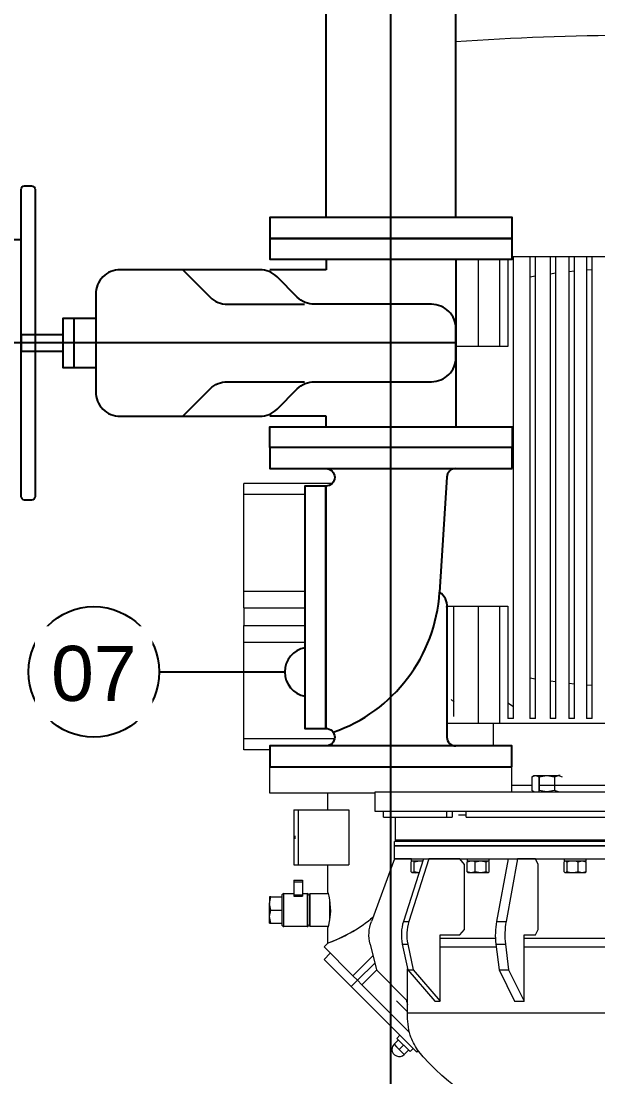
# Model space of a CAD drawing. Extents: x -160 to 364724, y -100 to 7353297.
# Drawn here: x 361695.138 to 361695.662, y 7348044.693 to 7348045.652 of the extents above; entities that cross this region are included whole.
import ezdxf
from ezdxf.enums import TextEntityAlignment as Align

# ---------------------------------------------------------------- set-up
doc = ezdxf.new("R2010")
doc.units = 0
doc.header["$LTSCALE"] = 5
doc.linetypes.add('________________', pattern=[0])
doc.linetypes.add('SGC_DASHDOT', pattern=[1, 0.5, -0.25, 0, -0.25])
for name, color, linetype in [('BOLA LM', 1, 'Continuous'), ('BOMBA', 1, 'Continuous'), ('FLANGES', 2, 'Continuous'), ('Q-PLATO', 5, 'Continuous'), ('SANC_COTAS', 1, 'Continuous'), ('SANC_TEXTO', 2, 'Continuous'), ('SGC-Eixos', 253, 'SGC_DASHDOT'), ('SGC-Tubos (Desenho Bifilar)', 3, 'Continuous'), ('SGC-Valvulas (Acionamento)', 2, 'Continuous'), ('SGC-Valvulas (Linhas Externas)', 3, 'Continuous')]:
    doc.layers.add(name, color=color, linetype=linetype)
doc.styles.add('R-80', font='arial.ttf')

# ---------------------------------------------------------------- blocks, each defined once
blk = doc.blocks.new('SG_1_R23FC10_D100', base_point=(3190.0192, 1643.31859))
at = {"layer": 'FLANGES'}
blk.add_line((3190.04137, 1643.60666), (3189.99703, 1643.60666), dxfattribs=at)
blk.add_lwpolyline([(3190.04137, 1643.58679), (3190.04137, 1643.61659), (3189.99703, 1643.61659), (3189.99703, 1643.58679)], dxfattribs=at)
for points in [[(3189.9242, 1643.20859), (3189.9242, 1643.42859), (3189.9432, 1643.42859), (3189.9432, 1643.20859)], [(3190.1142, 1643.20859), (3190.1142, 1643.42859), (3190.0952, 1643.42859), (3190.0952, 1643.20859)]]:
    blk.add_lwpolyline(points, close=True, dxfattribs=at)
at = {"layer": 'SGC-Valvulas (Acionamento)', "color": 3}
blk.add_lwpolyline([(3189.87976, 1643.65459), (3190.15864, 1643.65459, -0.414214), (3190.16181, 1643.65142), (3190.16181, 1643.64509, -0.414214), (3190.15864, 1643.64192), (3189.87976, 1643.64192, -0.414214), (3189.87659, 1643.64509), (3189.87659, 1643.65142, -0.414214)], format="xyb", close=True, dxfattribs=at)
at = {"layer": 'SGC-Valvulas (Acionamento)'}
blk.add_lwpolyline([(3190.02659, 1643.61659), (3190.02659, 1643.65459), (3190.01181, 1643.65459), (3190.01181, 1643.61659)], dxfattribs=at)
at = {"layer": 'SGC-Valvulas (Linhas Externas)'}
for p, q in [((3189.9527, 1643.37759), (3189.9527, 1643.42859)), ((3190.0857, 1643.37759), (3190.0857, 1643.42859)), ((3189.9432, 1643.37759), (3189.9527, 1643.37759)), ((3190.0952, 1643.37759), (3190.0857, 1643.37759)), ((3190.0952, 1643.25959), (3189.9432, 1643.25959))]:
    blk.add_line(p, q, dxfattribs=at)
blk.add_lwpolyline([(3190.05435, 1643.28176), (3190.05435, 1643.38806, -0.198912), (3190.06084, 1643.40373), (3190.07921, 1643.4221, 0.198912), (3190.0857, 1643.43777), (3190.0857, 1643.56462, 0.414214), (3190.06353, 1643.58679), (3189.97487, 1643.58679, 0.414214), (3189.9527, 1643.56462), (3189.9527, 1643.43777, 0.198912), (3189.95919, 1643.4221), (3189.97756, 1643.40373, -0.198912), (3189.98405, 1643.38806), (3189.98405, 1643.28176, 0.414214), (3190.00621, 1643.25959), (3190.03218, 1643.25959, 0.414214)], format="xyb", close=True, dxfattribs=at)
for points in [[(3189.9527, 1643.50769), (3189.97756, 1643.48283, -0.198912), (3189.98405, 1643.46716), (3189.98405, 1643.39724)], [(3190.0857, 1643.50769), (3190.06084, 1643.48283, 0.198912), (3190.05435, 1643.46716), (3190.05435, 1643.39724)]]:
    blk.add_lwpolyline(points, format="xyb", dxfattribs=at)
blk = doc.blocks.new('A$C29D3606B')
at = {"layer": 'FLANGES'}
for points in [[(0, -0.10986), (0.019, -0.10986), (0.019, 0.11014), (0, 0.11014)], [(0.271, -0.11), (0.29, -0.11), (0.29, 0.11), (0.271, 0.11)], [(0.255, 0.05914), (0.255, 0.07814), (0.035, 0.07814), (0.035, 0.05914)]]:
    blk.add_lwpolyline(points, close=True, dxfattribs=at)
blk.add_arc((0.08622, 0.0741), 0.02242, 10.36667, 169.63333, dxfattribs=at)
at = {"layer": 'SGC-Tubos (Desenho Bifilar)'}
for p, q in [((0.263, -0.05086), (0.15856, -0.04416)), ((0.145, -0.05086), (0.027, -0.05086))]:
    blk.add_line(p, q, dxfattribs=at)
blk.add_lwpolyline([(0.271, 0.05914, -1), (0.255, 0.05914), (0.035, 0.05914, -1), (0.019, 0.05914)], format="xyb", dxfattribs=at)
for centre, radius, start, end in [((0.16794, 0.10015), 0.14462, 199.25491, 266.27937), ((0.1464, -0.03664), 0.01429, 264.38219, 328.27493), ((0.027, -0.05886), 0.008, 89.98894, 180), ((0.263, -0.05886), 0.008, 0.00001, 90.03465)]:
    blk.add_arc(centre, radius, start, end, dxfattribs=at)

msp = doc.modelspace()

# ---------------------------------------------------------------- linework, layer by layer
at = {"layer": 'BOLA LM'}
for p, q in [((361695.02358, 7348045.45367), (361695.13765, 7348045.45367)), ((361695.26306, 7348045.06104), (361695.37713, 7348045.06104))]:
    msp.add_line(p, q, dxfattribs=at)
msp.add_circle((361695.20375, 7348045.06104), 0.05931, dxfattribs=at)
at = {"layer": 'BOMBA', "linetype": '________________', "lineweight": 9}
for p, q in [((361695.55302, 7348045.35667), (361695.55302, 7348045.43582)), ((361695.5725, 7348045.35667), (361695.5725, 7348045.43582)), ((361695.57985, 7348045.43582), (361695.57985, 7348045.35667)), ((361695.85382, 7348045.43817), (361695.58365, 7348045.43817)), ((361695.58485, 7348045.02977), (361695.58485, 7348045.43817)), ((361695.59985, 7348045.43817), (361695.59985, 7348045.41999)), ((361695.60485, 7348045.42081), (361695.60485, 7348045.43817)), ((361695.61835, 7348045.43817), (361695.61835, 7348045.42278)), ((361695.62335, 7348045.42342), (361695.62335, 7348045.43817)), ((361695.63535, 7348045.43817), (361695.63535, 7348045.42478)), ((361695.64035, 7348045.42527), (361695.64035, 7348045.43817)), ((361695.65135, 7348045.43817), (361695.65135, 7348045.42619)), ((361695.65635, 7348045.42653), (361695.65635, 7348045.43817)), ((361695.61835, 7348045.42278), (361695.62335, 7348045.42342)), ((361695.62335, 7348045.05192), (361695.62335, 7348045.42342)), ((361695.63535, 7348045.42478), (361695.64035, 7348045.42527)), ((361695.63535, 7348045.42478), (361695.63535, 7348045.05056)), ((361695.64035, 7348045.05007), (361695.64035, 7348045.42527)), ((361695.65135, 7348045.42619), (361695.65635, 7348045.42653)), ((361695.65135, 7348045.42619), (361695.65135, 7348045.04916)), ((361695.65635, 7348045.04881), (361695.65635, 7348045.42653)), ((361695.59985, 7348045.41999), (361695.60485, 7348045.42081)), ((361695.59985, 7348045.41999), (361695.59985, 7348045.05535)), ((361695.60485, 7348045.05454), (361695.60485, 7348045.42081)), ((361695.61835, 7348045.42278), (361695.61835, 7348045.05257)), ((361695.57985, 7348045.35667), (361695.53265, 7348045.35667)), ((361695.42019, 7348045.23217), (361695.33985, 7348045.23217)), ((361695.33985, 7348045.22217), (361695.33985, 7348045.23217)), ((361695.39552, 7348045.22217), (361695.33985, 7348045.22217)), ((361695.33985, 7348045.13417), (361695.33985, 7348045.22217)), ((361695.39552, 7348045.13417), (361695.33985, 7348045.13417)), ((361695.33985, 7348045.11917), (361695.33985, 7348045.13417)), ((361695.33985, 7348045.11917), (361695.39552, 7348045.11917)), ((361695.33985, 7348045.11917), (361695.33985, 7348045.10317)), ((361695.52452, 7348045.12067), (361695.57985, 7348045.12067)), ((361695.53089, 7348045.0205), (361695.53089, 7348045.12067)), ((361695.55302, 7348045.01467), (361695.55302, 7348045.12067)), ((361695.5725, 7348045.01467), (361695.5725, 7348045.12067)), ((361695.57985, 7348045.12067), (361695.57985, 7348045.03288)), ((361695.33985, 7348045.10317), (361695.39552, 7348045.10317)), ((361695.33985, 7348045.08817), (361695.33985, 7348045.10317)), ((361695.33985, 7348045.08817), (361695.33985, 7348045.09209)), ((361695.33985, 7348045.08817), (361695.35126, 7348045.08817)), ((361695.33985, 7348045.00017), (361695.33985, 7348045.08817)), ((361695.33985, 7348045.08817), (361695.39552, 7348045.08817)), ((361695.60485, 7348045.05454), (361695.59985, 7348045.05535)), ((361695.59985, 7348045.05535), (361695.59985, 7348045.01867)), ((361695.60485, 7348045.01867), (361695.60485, 7348045.05454)), ((361695.62335, 7348045.05192), (361695.61835, 7348045.05257)), ((361695.61835, 7348045.05257), (361695.61835, 7348045.01867)), ((361695.62335, 7348045.01867), (361695.62335, 7348045.05192)), ((361695.64035, 7348045.05007), (361695.63535, 7348045.05056)), ((361695.63535, 7348045.05056), (361695.63535, 7348045.01867)), ((361695.64035, 7348045.01867), (361695.64035, 7348045.05007)), ((361695.65635, 7348045.04881), (361695.65135, 7348045.04916)), ((361695.65135, 7348045.04916), (361695.65135, 7348045.01867)), ((361695.65635, 7348045.01867), (361695.65635, 7348045.04881)), ((361695.52843, 7348045.03601), (361695.53099, 7348045.03362)), ((361695.57985, 7348045.03288), (361695.58485, 7348045.02977)), ((361695.57985, 7348045.03288), (361695.57985, 7348045.01867)), ((361695.58485, 7348045.01867), (361695.58485, 7348045.02977)), ((361695.52452, 7348045.01467), (361695.55195, 7348045.01467)), ((361695.55195, 7348045.01467), (361695.56668, 7348045.01467)), ((361695.56668, 7348044.99382), (361695.56668, 7348045.01467)), ((361695.56668, 7348045.01467), (361695.81702, 7348045.01467)), ((361695.58485, 7348045.01867), (361695.57985, 7348045.01867)), ((361695.60485, 7348045.01867), (361695.59985, 7348045.01867)), ((361695.62335, 7348045.01867), (361695.61835, 7348045.01867)), ((361695.64035, 7348045.01867), (361695.63535, 7348045.01867)), ((361695.65635, 7348045.01867), (361695.65135, 7348045.01867)), ((361695.42235, 7348045.00017), (361695.33985, 7348045.00017)), ((361695.33985, 7348044.99017), (361695.33985, 7348045.00017)), ((361695.36352, 7348044.99017), (361695.33985, 7348044.99017)), ((361695.36352, 7348044.95082), (361695.36352, 7348044.97482)), ((361695.58352, 7348044.95217), (361695.58352, 7348044.97482)), ((361695.60146, 7348044.9659), (361695.60492, 7348044.96697)), ((361695.60146, 7348044.9659), (361695.60331, 7348044.96697)), ((361695.60146, 7348044.9659), (361695.60146, 7348044.95325)), ((361695.60331, 7348044.96697), (361695.60492, 7348044.96697)), ((361695.60492, 7348044.96697), (361695.60838, 7348044.9659)), ((361695.60492, 7348044.96697), (361695.61531, 7348044.96697)), ((361695.60831, 7348044.95217), (361695.60831, 7348044.96697)), ((361695.60838, 7348044.9659), (361695.61531, 7348044.96697)), ((361695.60838, 7348044.9659), (361695.60838, 7348044.95325)), ((361695.61531, 7348044.96697), (361695.62224, 7348044.9659)), ((361695.61531, 7348044.96697), (361695.6257, 7348044.96697)), ((361695.62224, 7348044.9659), (361695.6257, 7348044.96697)), ((361695.62224, 7348044.9659), (361695.62224, 7348044.95325)), ((361695.6257, 7348044.96697), (361695.62917, 7348044.9659)), ((361695.62731, 7348044.96697), (361695.6257, 7348044.96697)), ((361695.58352, 7348044.95817), (361695.60146, 7348044.95817)), ((361695.60831, 7348044.95817), (361695.77539, 7348044.95817)), ((361695.45935, 7348044.95082), (361695.36352, 7348044.95082)), ((361695.41637, 7348044.93582), (361695.41637, 7348044.95082)), ((361695.45935, 7348044.95217), (361695.85625, 7348044.95217)), ((361695.45935, 7348044.93417), (361695.45935, 7348044.95217)), ((361695.60331, 7348044.95217), (361695.60146, 7348044.95325)), ((361695.61531, 7348044.95217), (361695.60838, 7348044.95325)), ((361695.62224, 7348044.95325), (361695.61531, 7348044.95217)), ((361695.6257, 7348044.95217), (361695.62224, 7348044.95325)), ((361695.38531, 7348044.93582), (361695.38531, 7348044.88582)), ((361695.38531, 7348044.93582), (361695.38931, 7348044.93582)), ((361695.38931, 7348044.93582), (361695.43531, 7348044.93582)), ((361695.38931, 7348044.93582), (361695.38931, 7348044.88582)), ((361695.43531, 7348044.93582), (361695.43531, 7348044.88582)), ((361695.92435, 7348044.93417), (361695.45935, 7348044.93417)), ((361695.46685, 7348044.92917), (361695.46685, 7348044.93417)), ((361695.52416, 7348044.93417), (361695.52416, 7348044.92917)), ((361695.52925, 7348044.93417), (361695.52925, 7348044.92917)), ((361695.54183, 7348044.92917), (361695.54183, 7348044.93417)), ((361695.46685, 7348044.92917), (361695.52416, 7348044.92917)), ((361695.47785, 7348044.90817), (361695.47785, 7348044.92917)), ((361695.52416, 7348044.92917), (361695.52925, 7348044.92917)), ((361695.53489, 7348044.93117), (361695.54183, 7348044.93117)), ((361695.54183, 7348044.92917), (361695.84186, 7348044.92917)), ((361695.38557, 7348044.91323), (361695.38538, 7348044.91323)), ((361695.38538, 7348044.91323), (361695.38538, 7348044.90832)), ((361695.38538, 7348044.90832), (361695.38557, 7348044.90832)), ((361695.38557, 7348044.90832), (361695.38557, 7348044.91323)), ((361695.38631, 7348044.91212), (361695.38631, 7348044.90945)), ((361695.38631, 7348044.90945), (361695.38631, 7348044.91212)), ((361695.90685, 7348044.90717), (361695.47685, 7348044.90717)), ((361695.47685, 7348044.90317), (361695.47685, 7348044.90717)), ((361695.90585, 7348044.90817), (361695.47785, 7348044.90817)), ((361695.47885, 7348044.90717), (361695.47785, 7348044.90817)), ((361695.90685, 7348044.90317), (361695.47685, 7348044.90317)), ((361695.47685, 7348044.90317), (361695.90685, 7348044.90317)), ((361695.47685, 7348044.89117), (361695.47685, 7348044.90317)), ((361695.47685, 7348044.89117), (361695.45582, 7348044.83431)), ((361695.47691, 7348044.89117), (361695.47685, 7348044.89117)), ((361695.4923, 7348044.89117), (361695.47691, 7348044.89117)), ((361695.47691, 7348044.89117), (361695.50315, 7348044.89117)), ((361695.50315, 7348044.89117), (361695.48494, 7348044.83431)), ((361695.50815, 7348044.89117), (361695.48994, 7348044.83431)), ((361695.49201, 7348044.88857), (361695.49265, 7348044.88915)), ((361695.49201, 7348044.87938), (361695.49201, 7348044.88857)), ((361695.4923, 7348044.88937), (361695.4923, 7348044.89117)), ((361695.4923, 7348044.88937), (361695.49335, 7348044.88937)), ((361695.49265, 7348044.88915), (361695.49335, 7348044.88937)), ((361695.49273, 7348044.88919), (361695.49305, 7348044.88937)), ((361695.49335, 7348044.88937), (361695.49418, 7348044.88906)), ((361695.49335, 7348044.88937), (361695.49401, 7348044.88937)), ((361695.49401, 7348044.88937), (361695.49972, 7348044.88937)), ((361695.49418, 7348044.88906), (361695.4947, 7348044.88857)), ((361695.4947, 7348044.88857), (361695.49972, 7348044.88937)), ((361695.4947, 7348044.87938), (361695.4947, 7348044.88857)), ((361695.49972, 7348044.88937), (361695.50249, 7348044.88911)), ((361695.49972, 7348044.88937), (361695.50258, 7348044.88937)), ((361695.50315, 7348044.89117), (361695.50565, 7348044.89117)), ((361695.50315, 7348044.89117), (361695.50565, 7348044.89117)), ((361695.50565, 7348044.89117), (361695.50815, 7348044.89117)), ((361695.50565, 7348044.89117), (361695.50815, 7348044.89117)), ((361695.5082, 7348044.89117), (361695.50815, 7348044.89117)), ((361695.50815, 7348044.89117), (361695.58002, 7348044.89117)), ((361695.53604, 7348044.89117), (361695.5082, 7348044.89117)), ((361695.54037, 7348044.88617), (361695.53604, 7348044.89117)), ((361695.54286, 7348044.88857), (361695.54654, 7348044.88937)), ((361695.54359, 7348044.88919), (361695.54286, 7348044.88857)), ((361695.54286, 7348044.87938), (361695.54286, 7348044.88857)), ((361695.54315, 7348044.88937), (361695.54315, 7348044.89117)), ((361695.54355, 7348044.88937), (361695.54654, 7348044.88937)), ((361695.54358, 7348044.88919), (361695.5439, 7348044.88937)), ((361695.54654, 7348044.88937), (361695.5488, 7348044.88906)), ((361695.54654, 7348044.88937), (361695.54871, 7348044.88937)), ((361695.54871, 7348044.88937), (361695.55523, 7348044.88937)), ((361695.5488, 7348044.88906), (361695.55021, 7348044.88857)), ((361695.55021, 7348044.88857), (361695.55523, 7348044.88937)), ((361695.55021, 7348044.87938), (361695.55021, 7348044.88857)), ((361695.55523, 7348044.88937), (361695.56025, 7348044.88857)), ((361695.55523, 7348044.88937), (361695.5616, 7348044.88937)), ((361695.56025, 7348044.88857), (361695.56058, 7348044.8889)), ((361695.56025, 7348044.87938), (361695.56025, 7348044.88857)), ((361695.56058, 7348044.8889), (361695.5616, 7348044.88937)), ((361695.5616, 7348044.88937), (361695.56222, 7348044.88919)), ((361695.5616, 7348044.88937), (361695.56225, 7348044.88937)), ((361695.5619, 7348044.88937), (361695.56222, 7348044.88919)), ((361695.56222, 7348044.88919), (361695.56294, 7348044.88857)), ((361695.56225, 7348044.88937), (361695.56265, 7348044.88937)), ((361695.56265, 7348044.89117), (361695.56265, 7348044.88937)), ((361695.56294, 7348044.87938), (361695.56294, 7348044.88857)), ((361695.58002, 7348044.89117), (361695.56951, 7348044.83431)), ((361695.58868, 7348044.89117), (361695.57817, 7348044.83431)), ((361695.58002, 7348044.89117), (361695.58435, 7348044.89117)), ((361695.58002, 7348044.89117), (361695.58435, 7348044.89117)), ((361695.58435, 7348044.89117), (361695.58868, 7348044.89117)), ((361695.58435, 7348044.89117), (361695.58868, 7348044.89117)), ((361695.58871, 7348044.89117), (361695.58868, 7348044.89117)), ((361695.58868, 7348044.89117), (361695.68685, 7348044.89117)), ((361695.60478, 7348044.89117), (361695.58871, 7348044.89117)), ((361695.60728, 7348044.88617), (361695.60478, 7348044.89117)), ((361695.63095, 7348044.88857), (361695.63167, 7348044.88919)), ((361695.63095, 7348044.87938), (361695.63095, 7348044.88857)), ((361695.63124, 7348044.88937), (361695.63124, 7348044.89117)), ((361695.63124, 7348044.88937), (361695.63542, 7348044.88937)), ((361695.63167, 7348044.88919), (361695.63199, 7348044.88937)), ((361695.6323, 7348044.88937), (361695.63364, 7348044.88857)), ((361695.63364, 7348044.88857), (361695.63553, 7348044.88905)), ((361695.63364, 7348044.87938), (361695.63364, 7348044.88857)), ((361695.63542, 7348044.88937), (361695.63866, 7348044.88937)), ((361695.63553, 7348044.88905), (361695.63866, 7348044.88937)), ((361695.63866, 7348044.88937), (361695.64175, 7348044.88906)), ((361695.63866, 7348044.88937), (361695.64176, 7348044.88937)), ((361695.64175, 7348044.88906), (361695.64368, 7348044.88857)), ((361695.64176, 7348044.88937), (361695.65034, 7348044.88937)), ((361695.64368, 7348044.88857), (361695.64736, 7348044.88937)), ((361695.64368, 7348044.87938), (361695.64368, 7348044.88857)), ((361695.64736, 7348044.88937), (361695.65103, 7348044.88857)), ((361695.64999, 7348044.88937), (361695.65031, 7348044.88919)), ((361695.65103, 7348044.88857), (361695.65031, 7348044.88919)), ((361695.65034, 7348044.88937), (361695.65074, 7348044.88937)), ((361695.65074, 7348044.89117), (361695.65074, 7348044.88937)), ((361695.65103, 7348044.87938), (361695.65103, 7348044.88857)), ((361695.38531, 7348044.88582), (361695.38931, 7348044.88582)), ((361695.38931, 7348044.88582), (361695.43531, 7348044.88582)), ((361695.41637, 7348044.86082), (361695.41637, 7348044.88582)), ((361695.49282, 7348044.87871), (361695.49201, 7348044.87938)), ((361695.49201, 7348044.87938), (361695.49568, 7348044.87857)), ((361695.49305, 7348044.87857), (361695.49273, 7348044.87876)), ((361695.49335, 7348044.87857), (361695.49282, 7348044.87871)), ((361695.4947, 7348044.87938), (361695.49335, 7348044.87857)), ((361695.49912, 7348044.87857), (361695.49335, 7348044.87857)), ((361695.49912, 7348044.87859), (361695.4947, 7348044.87938)), ((361695.54037, 7348044.82717), (361695.54037, 7348044.88617)), ((361695.54654, 7348044.87857), (361695.54286, 7348044.87938)), ((361695.54286, 7348044.87938), (361695.54359, 7348044.87876)), ((361695.5439, 7348044.87857), (361695.54358, 7348044.87876)), ((361695.54654, 7348044.87857), (361695.5439, 7348044.87857)), ((361695.55021, 7348044.87938), (361695.54654, 7348044.87857)), ((361695.55523, 7348044.87857), (361695.54654, 7348044.87857)), ((361695.55523, 7348044.87857), (361695.55021, 7348044.87938)), ((361695.56025, 7348044.87938), (361695.55523, 7348044.87857)), ((361695.5616, 7348044.87857), (361695.55523, 7348044.87857)), ((361695.5616, 7348044.87857), (361695.56025, 7348044.87938)), ((361695.56222, 7348044.87876), (361695.5616, 7348044.87857)), ((361695.5619, 7348044.87857), (361695.5616, 7348044.87857)), ((361695.56222, 7348044.87876), (361695.5619, 7348044.87857)), ((361695.56294, 7348044.87938), (361695.56222, 7348044.87876)), ((361695.60728, 7348044.82717), (361695.60728, 7348044.88617)), ((361695.63167, 7348044.87876), (361695.63095, 7348044.87938)), ((361695.6323, 7348044.87857), (361695.63167, 7348044.87876)), ((361695.63199, 7348044.87857), (361695.63167, 7348044.87876)), ((361695.6323, 7348044.87857), (361695.63199, 7348044.87857)), ((361695.63364, 7348044.87938), (361695.6323, 7348044.87857)), ((361695.63866, 7348044.87857), (361695.6323, 7348044.87857)), ((361695.63576, 7348044.87885), (361695.63364, 7348044.87938)), ((361695.63866, 7348044.87857), (361695.63576, 7348044.87885)), ((361695.64103, 7348044.87876), (361695.63866, 7348044.87857)), ((361695.64736, 7348044.87857), (361695.63866, 7348044.87857)), ((361695.64368, 7348044.87938), (361695.64103, 7348044.87876)), ((361695.64736, 7348044.87857), (361695.64368, 7348044.87938)), ((361695.65103, 7348044.87938), (361695.64736, 7348044.87857)), ((361695.64999, 7348044.87857), (361695.64736, 7348044.87857)), ((361695.65031, 7348044.87876), (361695.64999, 7348044.87857)), ((361695.65031, 7348044.87876), (361695.65103, 7348044.87938)), ((361695.38537, 7348044.872), (361695.38537, 7348044.87)), ((361695.38537, 7348044.872), (361695.39337, 7348044.872)), ((361695.39337, 7348044.87), (361695.38537, 7348044.87)), ((361695.38537, 7348044.87), (361695.38537, 7348044.85832)), ((361695.39337, 7348044.872), (361695.39337, 7348044.87)), ((361695.39337, 7348044.87), (361695.39337, 7348044.85832)), ((361695.37437, 7348044.85782), (361695.37437, 7348044.85682)), ((361695.37637, 7348044.82982), (361695.37637, 7348044.85982)), ((361695.37637, 7348044.85982), (361695.38537, 7348044.85982)), ((361695.39337, 7348044.85832), (361695.38537, 7348044.85832)), ((361695.38537, 7348044.85832), (361695.38537, 7348044.85751)), ((361695.38537, 7348044.85751), (361695.39337, 7348044.85751)), ((361695.39337, 7348044.85982), (361695.39737, 7348044.85982)), ((361695.39337, 7348044.85832), (361695.39337, 7348044.85751)), ((361695.39737, 7348044.85982), (361695.39737, 7348044.82982)), ((361695.39937, 7348044.85882), (361695.40037, 7348044.85982)), ((361695.39937, 7348044.85882), (361695.39937, 7348044.84355)), ((361695.40037, 7348044.84346), (361695.40037, 7348044.85982)), ((361695.40037, 7348044.85982), (361695.41664, 7348044.85982)), ((361695.41637, 7348044.86082), (361695.4166, 7348044.85995)), ((361695.4166, 7348044.85995), (361695.41725, 7348044.85728)), ((361695.36337, 7348044.85082), (361695.36444, 7348044.85682)), ((361695.36444, 7348044.85682), (361695.36337, 7348044.85682)), ((361695.36337, 7348044.85682), (361695.36337, 7348044.85082)), ((361695.36444, 7348044.84482), (361695.36337, 7348044.85082)), ((361695.36337, 7348044.83882), (361695.36337, 7348044.85082)), ((361695.36444, 7348044.85682), (361695.37353, 7348044.85682)), ((361695.37353, 7348044.85682), (361695.37456, 7348044.85682)), ((361695.37456, 7348044.85682), (361695.37437, 7348044.85515)), ((361695.37437, 7348044.85682), (361695.37456, 7348044.85682)), ((361695.37437, 7348044.85515), (361695.37437, 7348044.84649)), ((361695.41725, 7348044.85728), (361695.41788, 7348044.85405)), ((361695.41787, 7348044.85413), (361695.41787, 7348044.85347)), ((361695.41787, 7348044.85347), (361695.41787, 7348044.84346)), ((361695.41788, 7348044.85405), (361695.41864, 7348044.84364)), ((361695.36337, 7348044.83882), (361695.36444, 7348044.84482)), ((361695.36444, 7348044.83282), (361695.36337, 7348044.83882)), ((361695.36337, 7348044.83282), (361695.36337, 7348044.83882)), ((361695.36444, 7348044.84482), (361695.37456, 7348044.84482)), ((361695.37437, 7348044.84649), (361695.37456, 7348044.84482)), ((361695.37456, 7348044.84482), (361695.37437, 7348044.84315)), ((361695.37437, 7348044.84315), (361695.37437, 7348044.83449)), ((361695.39937, 7348044.84355), (361695.39937, 7348044.83082)), ((361695.40037, 7348044.82982), (361695.40037, 7348044.84346)), ((361695.41787, 7348044.84346), (361695.41787, 7348044.84191)), ((361695.41787, 7348044.84191), (361695.41787, 7348044.83617)), ((361695.4185, 7348044.84069), (361695.41793, 7348044.83585)), ((361695.41864, 7348044.84364), (361695.4185, 7348044.84069)), ((361695.36337, 7348044.83282), (361695.36444, 7348044.83282)), ((361695.36444, 7348044.83282), (361695.37353, 7348044.83282)), ((361695.37353, 7348044.83282), (361695.37456, 7348044.83282)), ((361695.37437, 7348044.83449), (361695.37456, 7348044.83282)), ((361695.37456, 7348044.83282), (361695.37437, 7348044.83282)), ((361695.37437, 7348044.83282), (361695.37437, 7348044.83182)), ((361695.39737, 7348044.82982), (361695.37637, 7348044.82982)), ((361695.40037, 7348044.82982), (361695.39937, 7348044.83082)), ((361695.41664, 7348044.82982), (361695.40037, 7348044.82982)), ((361695.4166, 7348044.82968), (361695.41637, 7348044.82882)), ((361695.41637, 7348044.81485), (361695.41637, 7348044.82882)), ((361695.41793, 7348044.83585), (361695.4166, 7348044.82968)), ((361695.41787, 7348044.83617), (361695.41787, 7348044.8355)), ((361695.45723, 7348044.83811), (361695.45504, 7348044.83639)), ((361695.45723, 7348044.83811), (361695.45504, 7348044.83639)), ((361695.48494, 7348044.83431), (361695.48994, 7348044.83431)), ((361695.56951, 7348044.83431), (361695.57817, 7348044.83431)), ((361695.51837, 7348044.82217), (361695.53604, 7348044.82217)), ((361695.51837, 7348044.76217), (361695.51837, 7348044.82217)), ((361695.51863, 7348044.81917), (361695.56848, 7348044.81917)), ((361695.53604, 7348044.82217), (361695.54037, 7348044.82717)), ((361695.59458, 7348044.82217), (361695.60478, 7348044.82217)), ((361695.59458, 7348044.76217), (361695.59458, 7348044.82217)), ((361695.59458, 7348044.81917), (361695.68685, 7348044.81917)), ((361695.60478, 7348044.82217), (361695.60728, 7348044.82717)), ((361695.41283, 7348044.81128), (361695.41637, 7348044.81482)), ((361695.43913, 7348044.78498), (361695.41283, 7348044.81128)), ((361695.41662, 7348044.81491), (361695.41637, 7348044.81482)), ((361695.41637, 7348044.81482), (361695.41637, 7348044.81485)), ((361695.41637, 7348044.81482), (361695.41637, 7348044.81482)), ((361695.41637, 7348044.81482), (361695.41637, 7348044.81482)), ((361695.45465, 7348044.81387), (361695.46037, 7348044.79046)), ((361695.48393, 7348044.81387), (361695.48893, 7348044.81387)), ((361695.48393, 7348044.81387), (361695.48888, 7348044.79046)), ((361695.48893, 7348044.81387), (361695.49388, 7348044.79046)), ((361695.56918, 7348044.81117), (361695.51849, 7348044.81117)), ((361695.56892, 7348044.81387), (361695.57758, 7348044.81387)), ((361695.56892, 7348044.81387), (361695.57178, 7348044.79046)), ((361695.57758, 7348044.81387), (361695.58044, 7348044.79046)), ((361695.68685, 7348044.81117), (361695.59458, 7348044.81117)), ((361695.41283, 7348044.79997), (361695.41849, 7348044.80562)), ((361695.43748, 7348044.77532), (361695.41283, 7348044.79997)), ((361695.45727, 7348044.80312), (361695.43913, 7348044.78498)), ((361695.45884, 7348044.79669), (361695.44313, 7348044.78098)), ((361695.45884, 7348044.79669), (361695.44313, 7348044.78098)), ((361695.46049, 7348044.79033), (361695.44713, 7348044.77698)), ((361695.46037, 7348044.79046), (361695.48865, 7348044.76217)), ((361695.48865, 7348044.76217), (361695.48865, 7348044.79154)), ((361695.48888, 7348044.79046), (361695.49388, 7348044.79046)), ((361695.48888, 7348044.79046), (361695.51337, 7348044.76217)), ((361695.49388, 7348044.79046), (361695.51837, 7348044.76217)), ((361695.57178, 7348044.79046), (361695.58044, 7348044.79046)), ((361695.57178, 7348044.79046), (361695.58592, 7348044.76217)), ((361695.58044, 7348044.79046), (361695.59458, 7348044.76217)), ((361695.43748, 7348044.77532), (361695.44313, 7348044.78098)), ((361695.43913, 7348044.78498), (361695.44313, 7348044.78098)), ((361695.44713, 7348044.77698), (361695.44313, 7348044.78098)), ((361695.49698, 7348044.71582), (361695.43748, 7348044.77532)), ((361695.44713, 7348044.77698), (361695.49049, 7348044.73362)), ((361695.47858, 7348044.76243), (361695.48865, 7348044.75236)), ((361695.48865, 7348044.75117), (361695.48865, 7348044.76217)), ((361695.51337, 7348044.76217), (361695.51837, 7348044.76217)), ((361695.58592, 7348044.76217), (361695.59458, 7348044.76217)), ((361695.89505, 7348044.75117), (361695.48865, 7348044.75117)), ((361695.47642, 7348044.72284), (361695.48036, 7348044.72678)), ((361695.47895, 7348044.72819), (361695.48178, 7348044.73102)), ((361695.49097, 7348044.71617), (361695.47895, 7348044.72819)), ((361695.47642, 7348044.72284), (361695.47872, 7348044.72054)), ((361695.47872, 7348044.72054), (361695.48102, 7348044.71825)), ((361695.48102, 7348044.71825), (361695.48496, 7348044.72218)), ((361695.48102, 7348044.71825), (361695.48332, 7348044.71595)), ((361695.48332, 7348044.71595), (361695.48562, 7348044.71365)), ((361695.48562, 7348044.71365), (361695.48956, 7348044.71759)), ((361695.4938, 7348044.719), (361695.49097, 7348044.71617)), ((361695.49698, 7348044.71582), (361695.49827, 7348044.71711))]:
    msp.add_line(p, q, dxfattribs=at)
msp.add_lwpolyline([(361695.60348, 7348044.65034, -0.164669), (361695.49782, 7348044.71778, -0.068037), (361695.49115, 7348044.73117, -0.07925), (361695.48865, 7348044.75117)], format="xyb", dxfattribs=at)
for centre, radius, start, end in [((361695.69123, 7348043.47781), 2.16128, 89.98362, 94.21491), ((361695.37637, 7348044.85782), 0.002, 90, 180), ((361695.39737, 7348044.85782), 0.002, 0, 90), ((361695.37637, 7348044.83182), 0.002, 180, 270), ((361695.39737, 7348044.83182), 0.002, 270, 0), ((361695.36741, 7348044.94801), 0.14191, 290.17971, 308.13447), ((361695.3674, 7348044.94803), 0.14192, 290.28973, 308.13423), ((361695.52516, 7348044.76966), 0.03805, 189.85315, 196.32997), ((361695.48102, 7348044.71825), 0.0065, 135, 180), ((361695.48102, 7348044.71825), 0.0065, 180, 315)]:
    msp.add_arc(centre, radius, start, end, dxfattribs=at)
at = {"layer": 'BOMBA', "linetype": '________________', "lineweight": 9, "extrusion": (0, 0, -1)}
msp.add_arc((-361695.48865, 7348044.82217), 0.035, 346.27874, 20.29466, dxfattribs=at)
at = {"layer": 'BOMBA', "linetype": '________________', "lineweight": 9}
for centre, ratio in [((361695.51337, 7348044.82217), 0.866025), ((361695.51837, 7348044.82217), 0.866025), ((361695.58592, 7348044.82217), 0.5), ((361695.59458, 7348044.82217), 0.5)]:
    msp.add_ellipse(centre, major_axis=(0, 0.035), ratio=ratio, start_param=1.216588, end_param=1.810278, dxfattribs=at)
at = {"layer": 'FLANGES'}
msp.add_lwpolyline([(361695.58365, 7348045.45482), (361695.58365, 7348045.47382), (361695.36365, 7348045.47382), (361695.36365, 7348045.45482)], close=True, dxfattribs=at)
at = {"layer": 'SGC-Eixos', "ltscale": 2}
msp.add_line((361695.47352, 7348044.05203), (361695.47352, 7348047.12685), dxfattribs=at)
at = {"layer": 'SGC-Eixos', "ltscale": 0.3}
msp.add_line((361695.53265, 7348045.35982), (361695.09054, 7348045.35982), dxfattribs=at)
at = {"layer": 'SGC-Tubos (Desenho Bifilar)'}
for p, q in [((361695.41438, 7348046.92785), (361695.41438, 7348045.47382)), ((361695.53238, 7348046.92785), (361695.53238, 7348045.47382))]:
    msp.add_line(p, q, dxfattribs=at)

# ---------------------------------------------------------------- block references
at = {"layer": 'SANC_COTAS', "rotation": 90}
msp.add_blockref('A$C29D3606B', (361695.47365, 7348044.97482), dxfattribs=at)
at = {"layer": 'SGC-Valvulas (Linhas Externas)', "rotation": 90}
msp.add_blockref('SG_1_R23FC10_D100', (361695.47365, 7348045.35982), dxfattribs=at)

# ---------------------------------------------------------------- next in the draw order: wipeouts: each hides what was drawn before it
msp.add_wipeout([(361695.1503, 7348045.01639), (361695.25692, 7348045.01639), (361695.25692, 7348045.10244), (361695.1503, 7348045.10244)]).dxf.layer = 'SANC_TEXTO'

# ---------------------------------------------------------------- next in the draw order: linework, layer by layer
at = {"layer": 'Q-PLATO'}
msp.add_circle((361680.20918, 7348035.5226), 46.9117, dxfattribs=at)

# ---------------------------------------------------------------- next in the draw order: texts
at = {"layer": 'SANC_TEXTO', "style": 'R-80'}
msp.add_text('07', height=0.05, dxfattribs=at).set_placement((361695.20375, 7348045.03474), align=Align.CENTER)

doc.saveas('drawing.dxf')
